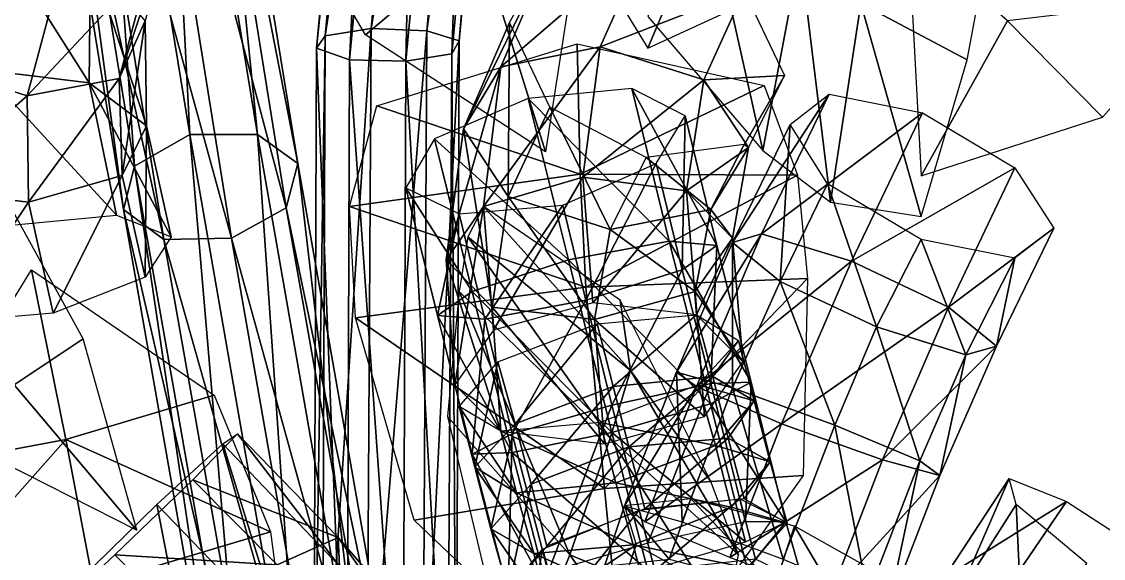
# Model space of a CAD drawing. Extents: x -6.8 to 6.8, y -29 to 29.
# Drawn here: x -0.604 to 1.274, y 14.311 to 15.244 of the extents above; entities that cross this region are included whole.
import ezdxf

# ---------------------------------------------------------------- set-up
doc = ezdxf.new("R2010")
doc.units = 0

msp = doc.modelspace()

# ---------------------------------------------------------------- linework, layer by layer
at = {"layer": 'flower_stems1', "color": 3}
for points in [[(-0.33746, 15.44232, -2.88995), (-0.43493, 15.14483, -2.87994), (-0.38244, 15.34234, -2.73492)], [(-0.33746, 15.44232, -2.88995), (-0.38995, 15.24481, -3.03491), (-0.43493, 15.14483, -2.87994)], [(-0.66497, 15.41729, -3.16992), (-0.67218, 15.15979, -3.31121), (-0.48742, 15.13732, -3.27246)], [(-0.66497, 15.41729, -3.16992), (-0.48742, 15.13732, -3.27246), (-0.48492, 15.3598, -3.15496)], [(0.22753, 15.16479, 1.34503), (0.48254, 15.38482, 1.20721), (0.40002, 15.19982, 1.42004)], [(0.22753, 15.16479, 1.34503), (0.31256, 15.3648, 1.12255), (0.48254, 15.38482, 1.20721)], [(0.40002, 15.19982, 1.42004), (0.48254, 15.38482, 1.20721), (0.65002, 15.2973, 1.19805)], [(-0.54241, 15.31231, -2.63494), (-0.77746, 15.1723, -2.79669), (-0.72497, 15.36981, -2.65246)], [(0.16253, 15.05731, 1.20129), (0.31256, 15.3648, 1.12255), (0.22753, 15.16479, 1.34503)], [(0.16253, 15.05731, 1.20129), (0.24255, 15.2423, 0.99005), (0.31256, 15.3648, 1.12255)], [(-0.48492, 15.3598, -3.15496), (-0.48742, 15.13732, -3.27246), (-0.38745, 15.06231, -3.12744)], [(-0.48492, 15.3598, -3.15496), (-0.38745, 15.06231, -3.12744), (-0.38995, 15.24481, -3.03491)], [(-0.38244, 15.34234, -2.73492), (-0.59497, 15.1148, -2.77996), (-0.54241, 15.31231, -2.63494)], [(-0.38244, 15.34234, -2.73492), (-0.43493, 15.14483, -2.87994), (-0.59497, 15.1148, -2.77996)], [(-0.54241, 15.31231, -2.63494), (-0.59497, 15.1148, -2.77996), (-0.77746, 15.1723, -2.79669)], [(0.40002, 15.19982, 1.42004), (0.65002, 15.2973, 1.19805), (0.58007, 15.14233, 1.38006)], [(0.58007, 15.14233, 1.38006), (0.65002, 15.2973, 1.19805), (0.72003, 15.14984, 1.10003)], [(-0.38995, 15.24481, -3.03491), (-0.42993, 14.97607, -2.96496), (-0.43493, 15.14483, -2.87994)], [(-0.38995, 15.24481, -3.03491), (-0.38745, 15.06231, -3.12744), (-0.42993, 14.97607, -2.96496)], [(0.24005, 14.93981, 1.07257), (0.24255, 15.2423, 0.99005), (0.16253, 15.05731, 1.20129)], [(0.24005, 14.93981, 1.07257), (0.31256, 15.09478, 0.89257), (0.24255, 15.2423, 0.99005)], [(0.19757, 14.9223, 1.53753), (0.40002, 15.19982, 1.42004), (0.37005, 14.97332, 1.60253)], [(0.19757, 14.9223, 1.53753), (0.22753, 15.16479, 1.34503), (0.40002, 15.19982, 1.42004)], [(0.37005, 14.97332, 1.60253), (0.40002, 15.19982, 1.42004), (0.58007, 15.14233, 1.38006)], [(-0.59497, 15.1148, -2.77996), (-0.77996, 14.95233, -2.91241), (-0.77746, 15.1723, -2.79669)], [(-0.67218, 15.15979, -3.31121), (-0.43994, 14.90728, -3.35491), (-0.48742, 15.13732, -3.27246)], [(-0.67218, 15.15979, -3.31121), (-0.62243, 14.88983, -3.40991), (-0.43994, 14.90728, -3.35491)], [(0.13256, 14.82983, 1.38507), (0.16253, 15.05731, 1.20129), (0.22753, 15.16479, 1.34503)], [(0.13256, 14.82983, 1.38507), (0.22753, 15.16479, 1.34503), (0.19757, 14.9223, 1.53753)], [(-0.43493, 15.14483, -2.87994), (-0.59246, 14.9298, -2.87493), (-0.59497, 15.1148, -2.77996)], [(-0.43493, 15.14483, -2.87994), (-0.42993, 14.97607, -2.96496), (-0.59246, 14.9298, -2.87493)], [(0.37005, 14.97332, 1.60253), (0.58007, 15.14233, 1.38006), (0.55004, 14.94982, 1.53753)], [(0.55004, 14.94982, 1.53753), (0.58007, 15.14233, 1.38006), (0.65753, 15.02484, 1.25256)], [(0.58007, 15.14233, 1.38006), (0.72003, 15.14984, 1.10003), (0.65753, 15.02484, 1.25256)], [(0.65753, 15.02484, 1.25256), (0.72003, 15.14984, 1.10003), (0.65002, 15.02984, 0.97003)], [(-0.48742, 15.13732, -3.27246), (-0.34497, 14.86981, -3.19244), (-0.38745, 15.06231, -3.12744)], [(-0.48742, 15.13732, -3.27246), (-0.43994, 14.90728, -3.35491), (-0.34497, 14.86981, -3.19244)], [(0.52008, 14.8623, 1.46008), (0.45507, 15.12731, 1.57006), (0.27502, 15.1098, 1.50506)], [(0.60253, 14.85479, 1.63256), (0.54754, 15.07983, 1.73004), (0.45507, 15.12731, 1.57006)], [(0.60253, 14.85479, 1.63256), (0.45507, 15.12731, 1.57006), (0.52008, 14.8623, 1.46008)], [(-0.59497, 15.1148, -2.77996), (-0.59246, 14.9298, -2.87493), (-0.77996, 14.95233, -2.91241)], [(0.34527, 14.82983, 1.39257), (0.27502, 15.1098, 1.50506), (0.11254, 15.03979, 1.57757)], [(0.52008, 14.8623, 1.46008), (0.27502, 15.1098, 1.50506), (0.34527, 14.82983, 1.39257)], [(0.63006, 14.8598, 1.77508), (0.79754, 15.1173, 1.84252), (0.68005, 14.87481, 1.95635)], [(0.63006, 14.8598, 1.77508), (0.73004, 15.06481, 1.67254), (0.79754, 15.1173, 1.84252)], [(0.68005, 14.87481, 1.95635), (0.79754, 15.1173, 1.84252), (0.96002, 15.08483, 1.93756)], [(0.41754, 14.88232, 1.03503), (0.31256, 15.09478, 0.89257), (0.24005, 14.93981, 1.07257)], [(0.41754, 14.88232, 1.03503), (0.48004, 15.00732, 0.88256), (0.31256, 15.09478, 0.89257)], [(0.68005, 14.87481, 1.95635), (0.96002, 15.08483, 1.93756), (0.83654, 14.82733, 2.06005)], [(0.83654, 14.82733, 2.06005), (0.96002, 15.08483, 1.93756), (1.12005, 14.9898, 1.90258)], [(0.54254, 14.81231, 1.81005), (0.49755, 14.99731, 1.89508), (0.54754, 15.07983, 1.73004)], [(0.54254, 14.81231, 1.81005), (0.54754, 15.07983, 1.73004), (0.60253, 14.85479, 1.63256)], [(0.71252, 14.79229, 1.61505), (0.73004, 15.06481, 1.67254), (0.63006, 14.8598, 1.77508)], [(0.71252, 14.79229, 1.61505), (0.79504, 14.96166, 1.52508), (0.73004, 15.06481, 1.67254)], [(-0.38745, 15.06231, -3.12744), (-0.38995, 14.7998, -3.02246), (-0.42993, 14.97607, -2.96496)], [(-0.38745, 15.06231, -3.12744), (-0.34497, 14.86981, -3.19244), (-0.38995, 14.7998, -3.02246)], [(0.21252, 14.74731, 1.23004), (0.16253, 15.05731, 1.20129), (0.13256, 14.82983, 1.38507)], [(0.21252, 14.74731, 1.23004), (0.24005, 14.93981, 1.07257), (0.16253, 15.05731, 1.20129)], [(0.17755, 14.77484, 1.47003), (0.11254, 15.03979, 1.57757), (0.06256, 14.95483, 1.74255)], [(0.34527, 14.82983, 1.39257), (0.11254, 15.03979, 1.57757), (0.17755, 14.77484, 1.47003)], [(0.59204, 14.91729, 1.10754), (0.65002, 15.02984, 0.97003), (0.48004, 15.00732, 0.88256)], [(0.65753, 15.02484, 1.25256), (0.65002, 15.02984, 0.97003), (0.59204, 14.91729, 1.10754)], [(0.59204, 14.91729, 1.10754), (0.48004, 15.00732, 0.88256), (0.41754, 14.88232, 1.03503)], [(0.55004, 14.94982, 1.53753), (0.65753, 15.02484, 1.25256), (0.63006, 14.8673, 1.38507)], [(0.63006, 14.8673, 1.38507), (0.65753, 15.02484, 1.25256), (0.59204, 14.91729, 1.10754)], [(0.37506, 14.75982, 1.88757), (0.33532, 14.9248, 1.96752), (0.49755, 14.99731, 1.89508)], [(0.37506, 14.75982, 1.88757), (0.49755, 14.99731, 1.89508), (0.54254, 14.81231, 1.81005)], [(0.83654, 14.82733, 2.06005), (1.12005, 14.9898, 1.90258), (1.00506, 14.74731, 2.01757)], [(1.00506, 14.74731, 2.01757), (1.12005, 14.9898, 1.90258), (1.18756, 14.88482, 1.75756)], [(-0.42993, 14.97607, -2.96496), (-0.54992, 14.7373, -2.93994), (-0.59246, 14.9298, -2.87493)], [(-0.42993, 14.97607, -2.96496), (-0.38995, 14.7998, -3.02246), (-0.54992, 14.7373, -2.93994)], [(0.21502, 14.70733, 1.66253), (0.19757, 14.9223, 1.53753), (0.37005, 14.97332, 1.60253)], [(0.21502, 14.70733, 1.66253), (0.37005, 14.97332, 1.60253), (0.38757, 14.75482, 1.72503)], [(0.38757, 14.75482, 1.72503), (0.37005, 14.97332, 1.60253), (0.55004, 14.94982, 1.53753)], [(-0.59246, 14.9298, -2.87493), (-0.73242, 14.72131, -2.99493), (-0.77996, 14.95233, -2.91241)], [(0.17755, 14.77484, 1.47003), (0.06256, 14.95483, 1.74255), (0.11755, 14.73309, 1.64508)], [(0.11755, 14.73309, 1.64508), (0.06256, 14.95483, 1.74255), (0.15502, 14.90979, 1.90258)], [(0.88006, 14.71331, 1.57507), (0.79504, 14.96166, 1.52508), (0.71252, 14.79229, 1.61505)], [(0.88006, 14.71331, 1.57507), (0.95758, 14.8648, 1.49005), (0.79504, 14.96166, 1.52508)], [(0.39007, 14.72631, 1.16754), (0.24005, 14.93981, 1.07257), (0.21252, 14.74731, 1.23004)], [(0.39007, 14.72631, 1.16754), (0.41754, 14.88232, 1.03503), (0.24005, 14.93981, 1.07257)], [(0.38757, 14.75482, 1.72503), (0.55004, 14.94982, 1.53753), (0.56756, 14.73431, 1.66253)], [(0.56756, 14.73431, 1.66253), (0.55004, 14.94982, 1.53753), (0.63006, 14.8673, 1.38507)], [(-0.59246, 14.9298, -2.87493), (-0.54992, 14.7373, -2.93994), (-0.73242, 14.72131, -2.99493)], [(0.14752, 14.6123, 1.50756), (0.13256, 14.82983, 1.38507), (0.19757, 14.9223, 1.53753)], [(0.14752, 14.6123, 1.50756), (0.19757, 14.9223, 1.53753), (0.21502, 14.70733, 1.66253)], [(0.20007, 14.72656, 1.81756), (0.15502, 14.90979, 1.90258), (0.33532, 14.9248, 1.96752)], [(0.20007, 14.72656, 1.81756), (0.33532, 14.9248, 1.96752), (0.37506, 14.75982, 1.88757)], [(0.56506, 14.77484, 1.23254), (0.59204, 14.91729, 1.10754), (0.41754, 14.88232, 1.03503)], [(0.63006, 14.8673, 1.38507), (0.59204, 14.91729, 1.10754), (0.56506, 14.77484, 1.23254)], [(0.11755, 14.73309, 1.64508), (0.15502, 14.90979, 1.90258), (0.20007, 14.72656, 1.81756)], [(0.56506, 14.77484, 1.23254), (0.41754, 14.88232, 1.03503), (0.39007, 14.72631, 1.16754)], [(1.00506, 14.74731, 2.01757), (1.18756, 14.88482, 1.75756), (1.08831, 14.6798, 1.86004)], [(1.08831, 14.6798, 1.86004), (1.18756, 14.88482, 1.75756), (1.12005, 14.83233, 1.58758)], [(0.59179, 14.57983, 1.42254), (0.52008, 14.8623, 1.46008), (0.34527, 14.82983, 1.39257)], [(0.66253, 14.6173, 1.59503), (0.60253, 14.85479, 1.63256), (0.52008, 14.8623, 1.46008)], [(0.66253, 14.6173, 1.59503), (0.52008, 14.8623, 1.46008), (0.59179, 14.57983, 1.42254)], [(0.53253, 14.63482, 1.81756), (0.68005, 14.87481, 1.95635), (0.56756, 14.6098, 2.00506)], [(0.53253, 14.63482, 1.81756), (0.63006, 14.8598, 1.77508), (0.68005, 14.87481, 1.95635)], [(0.63006, 14.60729, 1.65753), (0.63006, 14.8598, 1.77508), (0.53253, 14.63482, 1.81756)], [(0.64752, 14.65234, 1.51007), (0.63006, 14.8673, 1.38507), (0.56506, 14.77484, 1.23254)], [(0.56756, 14.6098, 2.00506), (0.68005, 14.87481, 1.95635), (0.83654, 14.82733, 2.06005)], [(0.56756, 14.73431, 1.66253), (0.63006, 14.8673, 1.38507), (0.64752, 14.65234, 1.51007)], [(0.63006, 14.60729, 1.65753), (0.71252, 14.79229, 1.61505), (0.63006, 14.8598, 1.77508)], [(1.03503, 14.66479, 1.67504), (0.95758, 14.8648, 1.49005), (0.88006, 14.71331, 1.57507)], [(1.03503, 14.66479, 1.67504), (1.12005, 14.83233, 1.58758), (0.95758, 14.8648, 1.49005)], [(0.59204, 14.6148, 1.77258), (0.54254, 14.81231, 1.81005), (0.60253, 14.85479, 1.63256)], [(0.59204, 14.6148, 1.77258), (0.60253, 14.85479, 1.63256), (0.66253, 14.6173, 1.59503)], [(0.22753, 14.53228, 1.35504), (0.21252, 14.74731, 1.23004), (0.13256, 14.82983, 1.38507)], [(0.22753, 14.53228, 1.35504), (0.13256, 14.82983, 1.38507), (0.14752, 14.6123, 1.50756)], [(0.42004, 14.52984, 1.35253), (0.34527, 14.82983, 1.39257), (0.17755, 14.77484, 1.47003)], [(0.59179, 14.57983, 1.42254), (0.34527, 14.82983, 1.39257), (0.42004, 14.52984, 1.35253)], [(0.56756, 14.6098, 2.00506), (0.83654, 14.82733, 2.06005), (0.71502, 14.54479, 2.10754)], [(0.71502, 14.54479, 2.10754), (0.83654, 14.82733, 2.06005), (1.00506, 14.74731, 2.01757)], [(1.08831, 14.6798, 1.86004), (1.12005, 14.83233, 1.58758), (1.03503, 14.66479, 1.67504)], [(0.42004, 14.57733, 1.85003), (0.37506, 14.75982, 1.88757), (0.54254, 14.81231, 1.81005)], [(0.42004, 14.57733, 1.85003), (0.54254, 14.81231, 1.81005), (0.59204, 14.6148, 1.77258)], [(0.80755, 14.54229, 1.61505), (0.71252, 14.79229, 1.61505), (0.63006, 14.60729, 1.65753)], [(0.80755, 14.54229, 1.61505), (0.88006, 14.71331, 1.57507), (0.71252, 14.79229, 1.61505)], [(0.24755, 14.49481, 1.43005), (0.17755, 14.77484, 1.47003), (0.11755, 14.73309, 1.64508)], [(0.42004, 14.52984, 1.35253), (0.17755, 14.77484, 1.47003), (0.24755, 14.49481, 1.43005)], [(0.58129, 14.55731, 1.35504), (0.56506, 14.77484, 1.23254), (0.39007, 14.72631, 1.16754)], [(0.64752, 14.65234, 1.51007), (0.56506, 14.77484, 1.23254), (0.58129, 14.55731, 1.35504)], [(0.24755, 14.52734, 1.78253), (0.20007, 14.72656, 1.81756), (0.37506, 14.75982, 1.88757)], [(0.40753, 14.50982, 1.29254), (0.21252, 14.74731, 1.23004), (0.22753, 14.53228, 1.35504)], [(0.40753, 14.50982, 1.29254), (0.39007, 14.72631, 1.16754), (0.21252, 14.74731, 1.23004)], [(0.24755, 14.52734, 1.78253), (0.37506, 14.75982, 1.88757), (0.42004, 14.57733, 1.85003)], [(0.71502, 14.54479, 2.10754), (1.00506, 14.74731, 2.01757), (0.89007, 14.48229, 2.06506)], [(0.89007, 14.48229, 2.06506), (1.00506, 14.74731, 2.01757), (1.08831, 14.6798, 1.86004)], [(0.24755, 14.49481, 1.43005), (0.11755, 14.73309, 1.64508), (0.17755, 14.4923, 1.60754)], [(0.17755, 14.4923, 1.60754), (0.11755, 14.73309, 1.64508), (0.20007, 14.72656, 1.81756)], [(0.17755, 14.4923, 1.60754), (0.20007, 14.72656, 1.81756), (0.24755, 14.52734, 1.78253)], [(0.58129, 14.55731, 1.35504), (0.39007, 14.72631, 1.16754), (0.40753, 14.50982, 1.29254)], [(0.42254, 14.6098, 1.78253), (0.39508, 14.71832, 1.74255), (0.56756, 14.73431, 1.66253)], [(0.42254, 14.6098, 1.78253), (0.56756, 14.73431, 1.66253), (0.59582, 14.62731, 1.70007)], [(0.59582, 14.62731, 1.70007), (0.56756, 14.73431, 1.66253), (0.64007, 14.68981, 1.49005)], [(0.25256, 14.54479, 1.72503), (0.22253, 14.65234, 1.68627), (0.39508, 14.71832, 1.74255)], [(0.25256, 14.54479, 1.72503), (0.39508, 14.71832, 1.74255), (0.42254, 14.6098, 1.78253)], [(0.95507, 14.48059, 1.71752), (0.88006, 14.71331, 1.57507), (0.80755, 14.54229, 1.61505)], [(0.95507, 14.48059, 1.71752), (1.03503, 14.66479, 1.67504), (0.88006, 14.71331, 1.57507)], [(0.66754, 14.58483, 1.53002), (0.64007, 14.68981, 1.49005), (0.57006, 14.6123, 1.33007)], [(0.59582, 14.62731, 1.70007), (0.64007, 14.68981, 1.49005), (0.66754, 14.58483, 1.53002)], [(0.89007, 14.48229, 2.06506), (1.08831, 14.6798, 1.86004), (0.99005, 14.45483, 1.90502)], [(0.99005, 14.45483, 1.90502), (1.08831, 14.6798, 1.86004), (1.03503, 14.66479, 1.67504)], [(0.18255, 14.46954, 1.56506), (0.15502, 14.57482, 1.52758), (0.22253, 14.65234, 1.68627)], [(0.18255, 14.46954, 1.56506), (0.22253, 14.65234, 1.68627), (0.25256, 14.54479, 1.72503)], [(0.99005, 14.45483, 1.90502), (1.03503, 14.66479, 1.67504), (0.95507, 14.48059, 1.71752)], [(0.44256, 14.40234, 1.80255), (0.53253, 14.63482, 1.81756), (0.56756, 14.6098, 2.00506)], [(0.54254, 14.37481, 1.64257), (0.53253, 14.63482, 1.81756), (0.44256, 14.40234, 1.80255)], [(0.54254, 14.37481, 1.64257), (0.63006, 14.60729, 1.65753), (0.53253, 14.63482, 1.81756)], [(0.48254, 14.33734, 1.87255), (0.42004, 14.57733, 1.85003), (0.59204, 14.6148, 1.77258)], [(0.45007, 14.50482, 1.82006), (0.42254, 14.6098, 1.78253), (0.59582, 14.62731, 1.70007)], [(0.45007, 14.50482, 1.82006), (0.59582, 14.62731, 1.70007), (0.62255, 14.51983, 1.74005)], [(0.48254, 14.33734, 1.87255), (0.59204, 14.6148, 1.77258), (0.65252, 14.37481, 1.79754)], [(0.72253, 14.37481, 1.61755), (0.66253, 14.6173, 1.59503), (0.59179, 14.57983, 1.42254)], [(0.65252, 14.37481, 1.79754), (0.59204, 14.6148, 1.77258), (0.66253, 14.6173, 1.59503)], [(0.62255, 14.51983, 1.74005), (0.59582, 14.62731, 1.70007), (0.66754, 14.58483, 1.53002)], [(0.65252, 14.37481, 1.79754), (0.66253, 14.6173, 1.59503), (0.72253, 14.37481, 1.61755)], [(0.28002, 14.43981, 1.76507), (0.25256, 14.54479, 1.72503), (0.42254, 14.6098, 1.78253)], [(0.28002, 14.43981, 1.76507), (0.42254, 14.6098, 1.78253), (0.45007, 14.50482, 1.82006)], [(0.60003, 14.50732, 1.36755), (0.57006, 14.6123, 1.33007), (0.40002, 14.5473, 1.27258)], [(0.44256, 14.40234, 1.80255), (0.56756, 14.6098, 2.00506), (0.47753, 14.37481, 1.99005)], [(0.47753, 14.37481, 1.99005), (0.56756, 14.6098, 2.00506), (0.71502, 14.54479, 2.10754)], [(0.71752, 14.30981, 1.60003), (0.63006, 14.60729, 1.65753), (0.54254, 14.37481, 1.64257)], [(0.66754, 14.58483, 1.53002), (0.57006, 14.6123, 1.33007), (0.60003, 14.50732, 1.36755)], [(0.71752, 14.30981, 1.60003), (0.80755, 14.54229, 1.61505), (0.63006, 14.60729, 1.65753)], [(0.31005, 14.28729, 1.80505), (0.24755, 14.52734, 1.78253), (0.42004, 14.57733, 1.85003)], [(0.31005, 14.28729, 1.80505), (0.42004, 14.57733, 1.85003), (0.48254, 14.33734, 1.87255)], [(0.65252, 14.33984, 1.44354), (0.59179, 14.57983, 1.42254), (0.42004, 14.52984, 1.35253)], [(0.72253, 14.37481, 1.61755), (0.59179, 14.57983, 1.42254), (0.65252, 14.33984, 1.44354)], [(0.69506, 14.47857, 1.56756), (0.66754, 14.58483, 1.53002), (0.60003, 14.50732, 1.36755)], [(0.62255, 14.51983, 1.74005), (0.66754, 14.58483, 1.53002), (0.69506, 14.47857, 1.56756)], [(0.25506, 14.4248, 1.39508), (0.22753, 14.53228, 1.35504), (0.15502, 14.57482, 1.52758)], [(0.25506, 14.4248, 1.39508), (0.15502, 14.57482, 1.52758), (0.18255, 14.46954, 1.56506)], [(0.21002, 14.3623, 1.60504), (0.18255, 14.46954, 1.56506), (0.25256, 14.54479, 1.72503)], [(0.21002, 14.3623, 1.60504), (0.25256, 14.54479, 1.72503), (0.28002, 14.43981, 1.76507)], [(0.42755, 14.44232, 1.31256), (0.40002, 14.5473, 1.27258), (0.22753, 14.53228, 1.35504)], [(0.60003, 14.50732, 1.36755), (0.40002, 14.5473, 1.27258), (0.42755, 14.44232, 1.31256)], [(0.47753, 14.37481, 1.99005), (0.71502, 14.54479, 2.10754), (0.62506, 14.31231, 2.09252)], [(0.62506, 14.31231, 2.09252), (0.71502, 14.54479, 2.10754), (0.89007, 14.48229, 2.06506)], [(0.86505, 14.24731, 1.70153), (0.80755, 14.54229, 1.61505), (0.71752, 14.30981, 1.60003)], [(0.86505, 14.24731, 1.70153), (0.95507, 14.48059, 1.71752), (0.80755, 14.54229, 1.61505)], [(-0.05493, 14.34729, 2.08007), (-0.22991, 14.52734, 2.07507), (-0.30743, 14.44732, 1.92004)], [(-0.05242, 14.2973, 2.26507), (-0.25494, 14.50982, 2.26257), (-0.22991, 14.52734, 2.07507)], [(-0.05242, 14.2973, 2.26507), (-0.22991, 14.52734, 2.07507), (-0.05493, 14.34729, 2.08007)], [(0.24005, 14.25231, 1.63006), (0.17755, 14.4923, 1.60754), (0.24755, 14.52734, 1.78253)], [(0.42755, 14.44232, 1.31256), (0.22753, 14.53228, 1.35504), (0.25506, 14.4248, 1.39508)], [(0.24005, 14.25231, 1.63006), (0.24755, 14.52734, 1.78253), (0.31005, 14.28729, 1.80505)], [(0.48254, 14.28979, 1.37756), (0.42004, 14.52984, 1.35253), (0.24755, 14.49481, 1.43005)], [(0.65252, 14.33984, 1.44354), (0.42004, 14.52984, 1.35253), (0.48254, 14.28979, 1.37756)], [(0.47753, 14.39733, 1.86004), (0.45007, 14.50482, 1.82006), (0.62255, 14.51983, 1.74005)], [(0.47753, 14.39733, 1.86004), (0.62255, 14.51983, 1.74005), (0.65002, 14.41479, 1.77758)], [(0.65002, 14.41479, 1.77758), (0.62255, 14.51983, 1.74005), (0.69506, 14.47857, 1.56756)], [(-0.15344, 14.1798, 2.37506), (-0.36993, 14.40484, 2.37506), (-0.25494, 14.50982, 2.26257)], [(-0.15344, 14.1798, 2.37506), (-0.25494, 14.50982, 2.26257), (-0.05242, 14.2973, 2.26507)], [(0.30755, 14.33233, 1.80255), (0.28002, 14.43981, 1.76507), (0.45007, 14.50482, 1.82006)], [(0.30755, 14.33233, 1.80255), (0.45007, 14.50482, 1.82006), (0.47753, 14.39733, 1.86004)], [(0.62756, 14.39984, 1.40753), (0.60003, 14.50732, 1.36755), (0.42755, 14.44232, 1.31256)], [(0.69506, 14.47857, 1.56756), (0.60003, 14.50732, 1.36755), (0.62756, 14.39984, 1.40753)], [(0.31005, 14.25231, 1.45257), (0.24755, 14.49481, 1.43005), (0.17755, 14.4923, 1.60754)], [(0.31005, 14.25231, 1.45257), (0.17755, 14.4923, 1.60754), (0.24005, 14.25231, 1.63006)], [(0.48254, 14.28979, 1.37756), (0.24755, 14.49481, 1.43005), (0.31005, 14.25231, 1.45257)], [(0.62506, 14.31231, 2.09252), (0.89007, 14.48229, 2.06506), (0.80004, 14.24731, 2.05004)], [(0.80004, 14.24731, 2.05004), (0.89007, 14.48229, 2.06506), (0.99005, 14.45483, 1.90502)], [(0.28503, 14.31982, 1.43255), (0.18255, 14.46954, 1.56506), (0.21002, 14.3623, 1.60504)], [(0.28503, 14.31982, 1.43255), (0.25506, 14.4248, 1.39508), (0.18255, 14.46954, 1.56506)], [(0.72503, 14.37231, 1.60754), (0.69506, 14.47857, 1.56756), (0.62756, 14.39984, 1.40753)], [(0.65002, 14.41479, 1.77758), (0.69506, 14.47857, 1.56756), (0.72503, 14.37231, 1.60754)], [(0.90002, 14.22204, 1.89007), (0.95507, 14.48059, 1.71752), (0.86505, 14.24731, 1.70153)], [(0.90002, 14.22204, 1.89007), (0.99005, 14.45483, 1.90502), (0.95507, 14.48059, 1.71752)], [(-0.1607, 14.2998, 1.93005), (-0.30743, 14.44732, 1.92004), (-0.44244, 14.31732, 1.88757)], [(-0.05493, 14.34729, 2.08007), (-0.30743, 14.44732, 1.92004), (-0.1607, 14.2998, 1.93005)], [(0.80004, 14.24731, 2.05004), (0.99005, 14.45483, 1.90502), (0.90002, 14.22204, 1.89007)], [(0.99755, 14.27734, 1.79754), (1.11004, 14.44982, 1.76257), (1.21002, 14.40979, 1.92004)], [(1.02252, 14.24731, 1.61004), (1.11004, 14.44982, 1.76257), (0.99755, 14.27734, 1.79754)], [(1.02252, 14.24731, 1.61004), (1.12255, 14.40484, 1.57757), (1.11004, 14.44982, 1.76257)], [(0.24005, 14.25482, 1.64257), (0.21002, 14.3623, 1.60504), (0.28002, 14.43981, 1.76507)], [(0.24005, 14.25482, 1.64257), (0.28002, 14.43981, 1.76507), (0.30755, 14.33233, 1.80255)], [(0.45758, 14.33483, 1.35003), (0.42755, 14.44232, 1.31256), (0.25506, 14.4248, 1.39508)], [(0.45758, 14.33483, 1.35003), (0.25506, 14.4248, 1.39508), (0.28503, 14.31982, 1.43255)], [(0.62756, 14.39984, 1.40753), (0.42755, 14.44232, 1.31256), (0.45758, 14.33483, 1.35003)], [(0.52008, 14.30981, 1.61505), (0.55755, 14.41479, 1.65008), (0.44256, 14.40234, 1.80255)], [(0.49505, 14.28979, 1.90008), (0.46752, 14.39483, 1.86004), (0.64257, 14.41479, 1.78753)], [(0.49505, 14.28979, 1.90008), (0.64257, 14.41479, 1.78753), (0.67004, 14.30981, 1.82507)], [(0.70257, 14.26232, 1.57757), (0.55755, 14.41479, 1.65008), (0.52008, 14.30981, 1.61505)], [(0.70257, 14.26232, 1.57757), (0.73754, 14.3673, 1.61254), (0.55755, 14.41479, 1.65008)], [(0.67004, 14.30981, 1.82507), (0.64257, 14.41479, 1.78753), (0.72253, 14.37481, 1.61755)], [(0.99755, 14.27734, 1.79754), (1.21002, 14.40979, 1.92004), (1.07006, 14.20483, 1.95733)], [(1.07006, 14.20483, 1.95733), (1.21002, 14.40979, 1.92004), (1.36755, 14.30731, 1.95587)], [(-0.30242, 14.05981, 2.34503), (-0.50494, 14.27233, 2.34252), (-0.36993, 14.40484, 2.37506)], [(-0.30242, 14.05981, 2.34503), (-0.36993, 14.40484, 2.37506), (-0.15344, 14.1798, 2.37506)], [(0.32928, 14.22259, 1.83508), (0.30004, 14.32733, 1.79504), (0.46752, 14.39483, 1.86004)], [(0.32928, 14.22259, 1.83508), (0.46752, 14.39483, 1.86004), (0.49505, 14.28979, 1.90008)], [(0.40753, 14.2973, 1.76757), (0.44256, 14.40234, 1.80255), (0.46252, 14.33483, 1.98254)], [(0.52008, 14.30981, 1.61505), (0.44256, 14.40234, 1.80255), (0.40753, 14.2973, 1.76757)], [(0.65502, 14.29479, 1.44506), (0.62756, 14.39984, 1.40753), (0.45758, 14.33483, 1.35003)], [(0.72503, 14.37231, 1.60754), (0.62756, 14.39984, 1.40753), (0.65502, 14.29479, 1.44506)], [(1.13507, 14.12982, 1.50756), (1.12255, 14.40484, 1.57757), (1.02252, 14.24731, 1.61004)], [(1.13507, 14.12982, 1.50756), (1.24505, 14.3023, 1.47253), (1.12255, 14.40484, 1.57757)], [(0.75256, 14.26983, 1.65753), (0.72253, 14.37481, 1.61755), (0.66253, 14.2998, 1.45281)], [(0.67004, 14.30981, 1.82507), (0.72253, 14.37481, 1.61755), (0.75256, 14.26983, 1.65753)], [(0.31256, 14.2138, 1.47253), (0.28503, 14.31982, 1.43255), (0.21002, 14.3623, 1.60504)], [(0.31256, 14.2138, 1.47253), (0.21002, 14.3623, 1.60504), (0.24005, 14.25482, 1.64257)], [(0.84606, 14.18231, 1.67504), (0.73754, 14.3673, 1.61254), (0.70257, 14.26232, 1.57757)], [(0.84606, 14.18231, 1.67504), (0.88006, 14.28729, 1.71008), (0.73754, 14.3673, 1.61254)], [(0.10504, 14.16229, 2.02758), (-0.05493, 14.34729, 2.08007), (-0.1607, 14.2998, 1.93005)], [(0.13256, 14.08233, 2.19781), (-0.05493, 14.34729, 2.08007), (0.10504, 14.16229, 2.02758)], [(0.13256, 14.08233, 2.19781), (-0.05242, 14.2973, 2.26507), (-0.05493, 14.34729, 2.08007)], [(0.48504, 14.22979, 1.39007), (0.45758, 14.33483, 1.35003), (0.28503, 14.31982, 1.43255)], [(0.40753, 14.2973, 1.76757), (0.46252, 14.33483, 1.98254), (0.42755, 14.23156, 1.94531)], [(0.42755, 14.23156, 1.94531), (0.46252, 14.33483, 1.98254), (0.60504, 14.25482, 2.08007)], [(0.65502, 14.29479, 1.44506), (0.45758, 14.33483, 1.35003), (0.48504, 14.22979, 1.39007)], [(-0.30993, 14.18231, 1.90008), (-0.44244, 14.31732, 1.88757), (-0.55493, 14.2116, 2.00006)], [(-0.1607, 14.2998, 1.93005), (-0.44244, 14.31732, 1.88757), (-0.30993, 14.18231, 1.90008)], [(0.26757, 14.14483, 1.67004), (0.24005, 14.25231, 1.63006), (0.30004, 14.32733, 1.79504)], [(0.26757, 14.14483, 1.67004), (0.30004, 14.32733, 1.79504), (0.32928, 14.22259, 1.83508)], [(0.48504, 14.22979, 1.39007), (0.28503, 14.31982, 1.43255), (0.31256, 14.2138, 1.47253)]]:
    msp.add_3dface(points, dxfattribs=at)
at = {"layer": 'flowers0', "color": 1}
for points in [[(0.48254, 15.25231, -2.90496), (0.68255, 15.01983, -3.12243), (0.56756, 15.53479, -3.06994)], [(0.68255, 15.01983, -3.12243), (0.74755, 15.3623, -3.32495), (0.56756, 15.53479, -3.06994)], [(-0.00744, 15.22058, 2.09008), (-0.18243, 15.51983, 2.22753), (0.19006, 15.38732, 1.87506)], [(0.19006, 15.38732, 1.87506), (0.38507, 15.53228, 1.63006), (0.30505, 15.01733, 1.73504)], [(1.03753, 15.1773, -3.60742), (1.09857, 15.50482, -3.65496), (0.85253, 15.27484, -3.46746)], [(0.57714, 15.4223, 0.82507), (0.31005, 15.48028, 0.77758), (0.48254, 15.19732, 1.04504)], [(0.48254, 15.19732, 1.04504), (0.82952, 15.35729, 0.89758), (0.57714, 15.4223, 0.82507)], [(0.30505, 15.01733, 1.73504), (-0.00744, 15.22058, 2.09008), (0.19006, 15.38732, 1.87506)], [(1.10754, 15.24481, 1.60003), (0.93505, 15.39733, 1.75506), (0.95758, 14.97583, 1.71508)], [(0.68255, 15.01983, -3.12243), (0.80004, 14.9298, -3.25744), (0.74755, 15.3623, -3.32495)], [(0.74755, 15.3623, -3.32495), (0.80004, 14.9298, -3.25744), (0.85253, 15.27484, -3.46746)], [(0.85253, 15.27484, -3.46746), (0.80004, 14.9298, -3.25744), (0.95758, 14.90484, -3.38244)], [(0.85253, 15.27484, -3.46746), (0.95758, 14.90484, -3.38244), (1.03753, 15.1773, -3.60742)], [(1.27252, 15.07733, 1.47003), (1.46002, 15.28729, 1.37005), (1.10754, 15.24481, 1.60003)], [(0.95758, 14.97583, 1.71508), (1.27252, 15.07733, 1.47003), (1.10754, 15.24481, 1.60003)], [(0.36505, 14.97882, 0.94903), (0.01257, 15.09729, 0.82006), (0.36004, 15.20483, 0.84252)], [(0.36004, 15.20483, 0.84252), (0.68505, 15.13232, 0.80505), (0.36505, 14.97882, 0.94903)], [(0.36505, 14.97882, 0.94903), (0.68505, 15.13232, 0.80505), (0.74255, 14.97705, 0.87005)], [(0.36505, 14.97882, 0.94903), (-0.03497, 14.9223, 0.91003), (0.01257, 15.09729, 0.82006)], [(0.37506, 14.78228, 0.98254), (-0.03497, 14.9223, 0.91003), (0.36505, 14.97882, 0.94903)], [(0.36505, 14.97882, 0.94903), (0.74255, 14.97705, 0.87005), (0.37506, 14.78228, 0.98254)], [(0.37506, 14.78228, 0.98254), (0.74255, 14.97705, 0.87005), (0.76007, 14.7973, 0.92755)], [(-0.49743, 14.69232, 1.90753), (-0.64245, 14.95483, 1.88757), (-0.61743, 14.6123, 2.13757)], [(-0.02496, 14.72882, 0.96008), (-0.03497, 14.9223, 0.91003), (0.37506, 14.78228, 0.98254)], [(0.45257, 14.63732, 3.06256), (0.19757, 14.9223, 3.10504), (0.17004, 14.86981, 2.93658)], [(0.43505, 14.75982, 3.28002), (0.19757, 14.9223, 3.10504), (0.45257, 14.63732, 3.06256)], [(0.41754, 14.51983, 2.90502), (0.17004, 14.86981, 2.93658), (0.15502, 14.77484, 2.77758)], [(0.45257, 14.63732, 3.06256), (0.17004, 14.86981, 2.93658), (0.41754, 14.51983, 2.90502)], [(-0.52746, 14.51733, -3.30767), (-0.79992, 14.46655, -3.29644), (-0.58746, 14.81231, -3.17492)], [(-0.58746, 14.81231, -3.17492), (-0.26995, 14.59478, -3.31994), (-0.52746, 14.51733, -3.30767)], [(-0.02496, 14.72882, 0.96008), (0.37506, 14.78228, 0.98254), (0.40753, 14.43231, 1.04003)], [(0.37506, 14.78228, 0.98254), (0.76007, 14.7973, 0.92755), (0.40753, 14.43231, 1.04003)], [(0.40753, 14.43231, 1.04003), (0.76007, 14.7973, 0.92755), (0.75256, 14.45483, 1.01507)], [(0.34729, 14.31732, 2.62255), (0.15502, 14.77484, 2.77758), (0.13507, 14.55731, 2.49755)], [(0.41754, 14.51983, 2.90502), (0.15502, 14.77484, 2.77758), (0.34729, 14.31732, 2.62255)], [(0.45257, 14.63732, 3.06256), (0.59204, 14.44482, 3.37756), (0.43505, 14.75982, 3.28002)], [(0.07696, 14.37731, 1.04754), (-0.02496, 14.72882, 0.96008), (0.40753, 14.43231, 1.04003)], [(-0.40417, 14.3598, 2.13006), (-0.49743, 14.69232, 1.90753), (-0.61743, 14.6123, 2.13757)], [(0.41754, 14.51983, 2.90502), (0.64007, 14.31732, 3.22753), (0.45257, 14.63732, 3.06256)], [(0.45257, 14.63732, 3.06256), (0.64007, 14.31732, 3.22753), (0.59204, 14.44482, 3.37756)], [(-0.61743, 14.6123, 2.13757), (-0.71496, 14.51733, 2.37756), (-0.40417, 14.3598, 2.13006)], [(-0.26995, 14.59478, -3.31994), (-0.17254, 14.35729, -3.47491), (-0.52746, 14.51733, -3.30767)], [(0.34729, 14.31732, 2.62255), (0.13507, 14.55731, 2.49755), (0.25006, 14.07482, 2.30255)], [(0.61755, 14.20483, 3.06256), (0.41754, 14.51983, 2.90502), (0.34729, 14.31732, 2.62255)], [(0.61755, 14.20483, 3.06256), (0.64007, 14.31732, 3.22753), (0.41754, 14.51983, 2.90502)], [(-0.52746, 14.51733, -3.30767), (-0.78997, 14.22155, -3.43994), (-0.79992, 14.46655, -3.29644)], [(-0.47991, 14.26483, -3.42993), (-0.78997, 14.22155, -3.43994), (-0.52746, 14.51733, -3.30767)], [(-0.17254, 14.35729, -3.47491), (-0.47991, 14.26483, -3.42993), (-0.52746, 14.51733, -3.30767)], [(0.40753, 14.43231, 1.04003), (0.75256, 14.45483, 1.01507), (0.44757, 14.02484, 1.08758)], [(0.44757, 14.02484, 1.08758), (0.07696, 14.37731, 1.04754), (0.40753, 14.43231, 1.04003)], [(-0.17254, 14.35729, -3.47491), (-0.15417, 14.22131, -3.55895), (-0.47991, 14.26483, -3.42993)], [(0.25006, 14.07482, 2.30255), (0.53253, 14.0548, 2.73004), (0.34729, 14.31732, 2.62255)], [(0.53253, 14.0548, 2.73004), (0.61755, 14.20483, 3.06256), (0.34729, 14.31732, 2.62255)]]:
    msp.add_3dface(points, dxfattribs=at)
at = {"layer": 'stems3', "color": 3}
for points in [[(-0.09246, 15.19732, 0.51757), (0.03253, 16.52734, 0.41503), (0.04504, 16.53228, 0.51007)], [(-0.09246, 15.19732, 0.51757), (0.04504, 16.53228, 0.51007), (-0.07745, 15.21881, 0.61254)], [(-0.07745, 15.21881, 0.61254), (0.04504, 16.53228, 0.51007), (0.12255, 16.52984, 0.57006)], [(-0.07745, 15.21881, 0.61254), (0.12255, 16.52984, 0.57006), (0.00256, 15.23132, 0.66754)], [(0.00256, 15.23132, 0.66754), (0.12255, 16.52984, 0.57006), (0.22003, 16.51983, 0.55505)], [(-0.03497, 15.1773, 0.43933), (0.03253, 16.52734, 0.41503), (-0.09246, 15.19732, 0.51757)], [(-0.03497, 15.1773, 0.43933), (0.0913, 16.51483, 0.33508), (0.03253, 16.52734, 0.41503)], [(0.06256, 15.1748, 0.42755), (0.0913, 16.51483, 0.33508), (-0.03497, 15.1773, 0.43933)], [(0.00256, 15.23132, 0.66754), (0.22003, 16.51983, 0.55505), (0.0993, 15.22784, 0.65502)], [(0.06256, 15.1748, 0.42755), (0.18756, 16.50482, 0.32257), (0.0913, 16.51483, 0.33508)], [(0.0993, 15.22784, 0.65502), (0.22003, 16.51983, 0.55505), (0.27752, 16.50982, 0.47753)], [(0.0993, 15.22784, 0.65502), (0.27752, 16.50982, 0.47753), (0.15502, 15.21002, 0.57757)], [(0.15502, 15.21002, 0.57757), (0.27752, 16.50982, 0.47753), (0.26507, 16.50231, 0.38256)], [(0.14257, 15.18731, 0.48254), (0.18756, 16.50482, 0.32257), (0.06256, 15.1748, 0.42755)], [(0.14257, 15.18731, 0.48254), (0.26507, 16.50231, 0.38256), (0.18756, 16.50482, 0.32257)], [(0.15502, 15.21002, 0.57757), (0.26507, 16.50231, 0.38256), (0.14257, 15.18731, 0.48254)], [(-0.4082, 14.9923, -0.26495), (-0.57995, 16.04479, -1.22241), (-0.48492, 16.10229, -1.17492)], [(-0.4082, 14.9923, -0.26495), (-0.48492, 16.10229, -1.17492), (-0.31243, 15.0473, -0.21746)], [(-0.31243, 15.0473, -0.21746), (-0.48492, 16.10229, -1.17492), (-0.36743, 16.09979, -1.19744)], [(-0.31243, 15.0473, -0.21746), (-0.36743, 16.09979, -1.19744), (-0.19494, 15.0473, -0.23992)], [(-0.19494, 15.0473, -0.23992), (-0.36743, 16.09979, -1.19744), (-0.29492, 16.04229, -1.27496)], [(-0.42742, 14.91729, -0.35491), (-0.59747, 15.96508, -1.30895), (-0.57995, 16.04479, -1.22241)], [(-0.42742, 14.91729, -0.35491), (-0.57995, 16.04479, -1.22241), (-0.4082, 14.9923, -0.26495)], [(-0.12493, 14.99731, -0.32244), (-0.29492, 16.04229, -1.27496), (-0.31243, 15.96234, -1.36242)], [(-0.19494, 15.0473, -0.23992), (-0.29492, 16.04229, -1.27496), (-0.12493, 14.99731, -0.32244)], [(-0.35742, 14.8648, -0.43743), (-0.59747, 15.96508, -1.30895), (-0.42742, 14.91729, -0.35491)], [(-0.35742, 14.8648, -0.43743), (-0.52496, 15.90484, -1.38494), (-0.59747, 15.96508, -1.30895)], [(-0.14495, 14.91979, -0.41491), (-0.31243, 15.96234, -1.36242), (-0.40643, 15.90484, -1.40747)], [(-0.12493, 14.99731, -0.32244), (-0.31243, 15.96234, -1.36242), (-0.14495, 14.91979, -0.41491)], [(-0.23992, 14.8673, -0.46246), (-0.40643, 15.90484, -1.40747), (-0.52496, 15.90484, -1.38494)], [(-0.23992, 14.8673, -0.46246), (-0.52496, 15.90484, -1.38494), (-0.35742, 14.8648, -0.43743)], [(-0.14495, 14.91979, -0.41491), (-0.40643, 15.90484, -1.40747), (-0.23992, 14.8673, -0.46246)], [(-0.09747, 13.88983, 0.81756), (-0.07745, 15.21881, 0.61254), (-0.08245, 13.9248, 0.90502)], [(-0.09747, 13.88983, 0.81756), (-0.09246, 15.19732, 0.51757), (-0.07745, 15.21881, 0.61254)], [(-0.08245, 13.9248, 0.90502), (0.00256, 15.23132, 0.66754), (-0.00494, 13.95233, 0.95697)], [(-0.08245, 13.9248, 0.90502), (-0.07745, 15.21881, 0.61254), (0.00256, 15.23132, 0.66754)], [(-0.00494, 13.95233, 0.95697), (0.00256, 15.23132, 0.66754), (0.0993, 15.22784, 0.65502)], [(-0.00494, 13.95233, 0.95697), (0.0993, 15.22784, 0.65502), (0.09228, 13.95483, 0.94104)], [(0.09228, 13.95483, 0.94104), (0.0993, 15.22784, 0.65502), (0.15502, 15.21002, 0.57757)], [(-0.03997, 13.8648, 0.74255), (-0.09246, 15.19732, 0.51757), (-0.09747, 13.88983, 0.81756)], [(-0.03997, 13.8648, 0.74255), (-0.03497, 15.1773, 0.43933), (-0.09246, 15.19732, 0.51757)], [(0.09228, 13.95483, 0.94104), (0.15502, 15.21002, 0.57757), (0.15002, 13.93231, 0.86755)], [(0.15002, 13.93231, 0.86755), (0.15502, 15.21002, 0.57757), (0.14257, 15.18731, 0.48254)], [(0.05755, 13.8673, 0.72503), (-0.03497, 15.1773, 0.43933), (-0.03997, 13.8648, 0.74255)], [(0.05755, 13.8673, 0.72503), (0.06256, 15.1748, 0.42755), (-0.03497, 15.1773, 0.43933)], [(0.13507, 13.89483, 0.77758), (0.14257, 15.18731, 0.48254), (0.06256, 15.1748, 0.42755)], [(0.15002, 13.93231, 0.86755), (0.14257, 15.18731, 0.48254), (0.13507, 13.89483, 0.77758)], [(0.13507, 13.89483, 0.77758), (0.06256, 15.1748, 0.42755), (0.05755, 13.8673, 0.72503)], [(-0.21246, 13.87731, 0.61254), (-0.4082, 14.9923, -0.26495), (-0.31243, 15.0473, -0.21746)], [(-0.21246, 13.87731, 0.61254), (-0.31243, 15.0473, -0.21746), (-0.11743, 13.9273, 0.66253)], [(-0.11743, 13.9273, 0.66253), (-0.31243, 15.0473, -0.21746), (-0.19494, 15.0473, -0.23992)], [(0.00006, 13.93231, 0.63757), (-0.19494, 15.0473, -0.23992), (-0.12493, 14.99731, -0.32244)], [(-0.11743, 13.9273, 0.66253), (-0.19494, 15.0473, -0.23992), (0.00006, 13.93231, 0.63757)], [(-0.23242, 13.80731, 0.51757), (-0.42742, 14.91729, -0.35491), (-0.4082, 14.9923, -0.26495)], [(-0.23242, 13.80731, 0.51757), (-0.4082, 14.9923, -0.26495), (-0.21246, 13.87731, 0.61254)], [(0.07006, 13.88732, 0.55004), (-0.12493, 14.99731, -0.32244), (-0.14495, 14.91979, -0.41491)], [(0.00006, 13.93231, 0.63757), (-0.12493, 14.99731, -0.32244), (0.07006, 13.88732, 0.55004)], [(-0.16247, 13.76232, 0.43005), (-0.42742, 14.91729, -0.35491), (-0.23242, 13.80731, 0.51757)], [(-0.16247, 13.76232, 0.43005), (-0.35742, 14.8648, -0.43743), (-0.42742, 14.91729, -0.35491)], [(0.05004, 13.81732, 0.45233), (-0.14495, 14.91979, -0.41491), (-0.23992, 14.8673, -0.46246)], [(0.07006, 13.88732, 0.55004), (-0.14495, 14.91979, -0.41491), (0.05004, 13.81732, 0.45233)], [(-0.04742, 13.76733, 0.40258), (-0.23992, 14.8673, -0.46246), (-0.35742, 14.8648, -0.43743)], [(-0.04742, 13.76733, 0.40258), (-0.35742, 14.8648, -0.43743), (-0.16247, 13.76232, 0.43005)], [(0.05004, 13.81732, 0.45233), (-0.23992, 14.8673, -0.46246), (-0.04742, 13.76733, 0.40258)]]:
    msp.add_3dface(points, dxfattribs=at)

doc.saveas('drawing.dxf')
